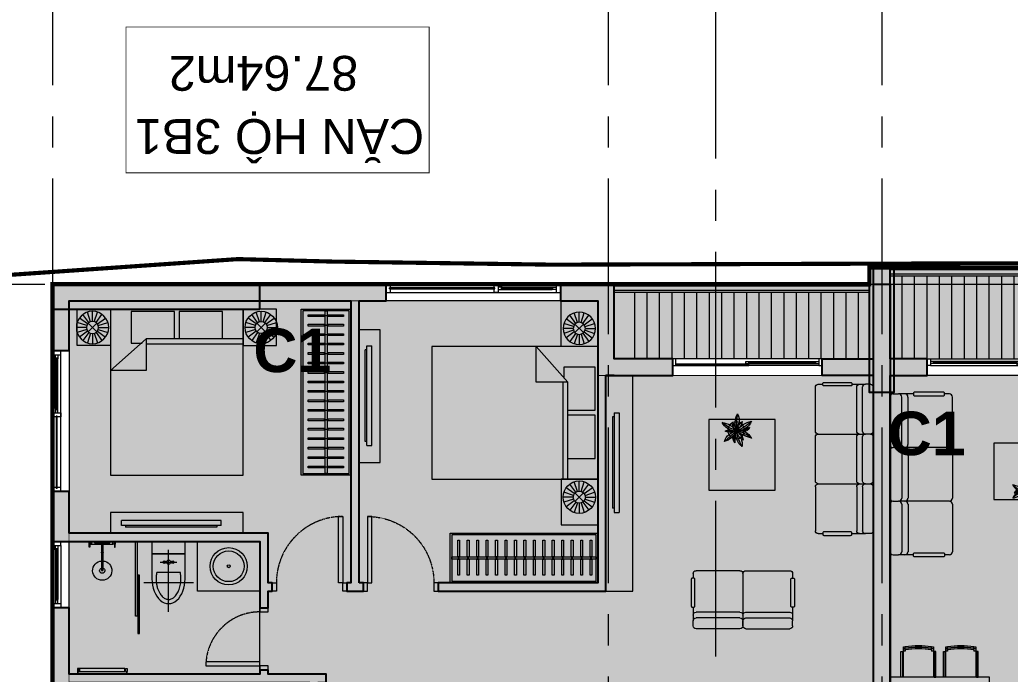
# Model space of a CAD drawing. Header units: millimetres. Extents: x -100356 to 314685, y 446 to 1273965.
# Drawn here: x 31847 to 43790, y 829868 to 837754 of the extents above; entities that cross this region are included whole.
import ezdxf
from ezdxf.enums import TextEntityAlignment as Align

# ---------------------------------------------------------------- set-up
doc = ezdxf.new("R2010")
doc.units = ezdxf.units.MM
for name, pattern in [('A2 - dp$0$HIDDEN', [0.375, 0.25, -0.125]), ('CENTER', [2, 1.25, -0.25, 0.25, -0.25]), ('Dash', [6, 3, -3]), ('DASHED2', [0.375, 0.25, -0.125]), ('gf$0$CENTER2', [28.575, 19.05, -3.175, 3.175, -3.175]), ('gf$0$Kume - Grid Line', [10.5, 6, -1.25, 2, -1.25])]:
    doc.linetypes.add(name, pattern=pattern)
for name, color, linetype, lineweight in [('$0$TUONG 2', 2, 'Continuous', 35), ('20180330-Ascent Plaza-TP-Ban ve so bo$0$KÍNH', 150, 'Continuous', 9), ('@ color hatch', 7, 'Continuous', 13), ('A.Concrete', 7, 'Continuous', 25), ('A1 - dp$0$A.Door', 4, 'Continuous', 13), ('A1 - dp$0$A.HACH 250', 250, 'Continuous', 5), ('A1 - dp$0$CUA', 5, 'Continuous', 9), ('A1 - dp$0$FURNITURE', 8, 'Continuous', 5), ('A1 - dp$0$KHCUA', 3, 'Continuous', 13), ('A1 - dp$0$TUONG 2', 2, 'Continuous', 25), ('A2 - dp$0$A.Door', 4, 'Continuous', 13), ('A2 - dp$0$A.HACH 250', 250, 'Continuous', 5), ('A2 - dp$0$CUA', 5, 'Continuous', 9), ('A2 - dp$0$FURNITURE', 8, 'Continuous', 5), ('A2 - dp$0$KHCUA', 3, 'Continuous', 13), ('A2 - dp$0$TUONG 2', 2, 'Continuous', 25), ('gf$0$A.Axis', 251, 'gf$0$CENTER2', 13), ('GJ', 1, 'Continuous', 13), ('Hatch-wall', 251, 'Continuous', 5), ('LC.HA', 250, 'Continuous', 9), ('LGI', 250, 'CENTER', 9), ('luoicot', 30, 'Continuous', 13), ('TEXT', 6, 'Continuous', 20), ('Text 35', 250, 'Continuous', 15)]:
    doc.layers.add(name, color=color, linetype=linetype, lineweight=lineweight)
doc.layers.add('STR', color=7, linetype='Continuous')
doc.styles.add('A1 - dp$0$GHICHU-C', font='Font - TrueType - Arial.ttf', dxfattribs={"width": 0.7})
doc.styles.add('A2 - dp$0$GHICHU-C', font='Font - TrueType - Arial.ttf', dxfattribs={"width": 0.7})
doc.styles.add('ARIAL', font='Font - TrueType - Arial Bold.ttf')
doc.styles.add('arial_eng', font='ARIALNI.TTF')
doc.styles.add('VnArial', font='Font - TrueType - Arial.ttf')

# ---------------------------------------------------------------- blocks, each defined once
blk = doc.blocks.new('A1 - dp$0$1012')
for p, q in [((397, 192), (13, 192)), ((13, 192), (13, 169)), ((52, 169), (13, 169)), ((36, 169), (36, 192)), ((52, 169), (67, 169)), ((67, 169), (67, 192)), ((397, 222), (71, 222)), ((71, 222), (71, 202)), ((71, 202), (397, 202)), ((397, 202), (397, 222)), ((397, -192), (397, 192)), ((52, -169), (13, -169)), ((13, -169), (13, -192)), ((13, -192), (397, -192)), ((36, -192), (36, -169)), ((52, -169), (67, -169)), ((67, -192), (67, -169)), ((71, -202), (397, -202)), ((71, -222), (71, -202)), ((397, -222), (71, -222)), ((397, -202), (397, -222))]:
    blk.add_line(p, q)
at = {"extrusion": (0, 0, -1)}
for centre, major_axis, start_param, end_param in [((1073, 0), (759, 759), 3.768877, 4.085105), ((1073, 0), (748, 748), 3.766561, 4.087421), ((1094, 0), (759, 759), 3.768877, 4.085105), ((1094, 0), (748, 748), 3.766561, 4.087421)]:
    blk.add_ellipse(centre, major_axis=major_axis, ratio=1, start_param=start_param, end_param=end_param, dxfattribs=at)
blk = doc.blocks.new('A1 - dp$0$ban an 4ng')
at = {"layer": 'A1 - dp$0$FURNITURE'}
blk.add_lwpolyline([(1200, 0), (0, 0), (0, -850), (1200, -850)], close=True, dxfattribs=at)
at = {"layer": 'A1 - dp$0$FURNITURE', "extrusion": (2.97971e-18, -2.13827e-28, -1), "xscale": 0.9444444444444446, "yscale": 0.9444444444444446, "zscale": -0.9444444444444446, "rotation": 270.0000000020186}
for p in [(-342, 375), (-853, 375)]:
    blk.add_blockref('A1 - dp$0$1012', p, dxfattribs=at)
at = {"layer": 'A1 - dp$0$FURNITURE', "xscale": 0.9444444444444446, "yscale": 0.9444444444444446, "zscale": 0.9444444444444446, "rotation": 90}
for p in [(342, -1225), (853, -1225)]:
    blk.add_blockref('A1 - dp$0$1012', p, dxfattribs=at)
blk = doc.blocks.new('A1 - dp$0$sofa')
for p, q in [((0, -571), (0, 0)), ((38, 38), (104, 38)), ((282, 38), (104, 38)), ((141, -571), (141, 0)), ((217, -571), (217, 0)), ((716, 38), (658, 38)), ((754, -571), (754, 0)), ((0, -1217), (0, -646)), ((716, -608), (38, -608)), ((141, -646), (141, -1217)), ((217, -646), (217, -1217)), ((754, -646), (754, -1217)), ((0, -1292), (0, -1863)), ((38, -1255), (104, -1255)), ((716, -1255), (104, -1255)), ((141, -1292), (141, -1863)), ((217, -1292), (217, -1863)), ((754, -1292), (754, -1863)), ((38, -1901), (104, -1901)), ((282, -1901), (104, -1901)), ((716, -1901), (658, -1901))]:
    blk.add_line(p, q)
for points in [[(644, 61), (296, 61, 0.414214), (282, 47), (282, 28, 0.414214), (296, 14), (644, 14, 0.414214), (658, 28), (658, 47, 0.414214)], [(644, -1924), (296, -1924, -0.414214), (282, -1910), (282, -1891, -0.414214), (296, -1877), (644, -1877, -0.414214), (658, -1891), (658, -1910, -0.414214)]]:
    blk.add_lwpolyline(points, format="xyb", close=True)
blk.add_lwpolyline([(1890, -555), (1250, -555), (1250, -1235), (1890, -1235)], close=True)
blk.add_circle((1627, -1130), 80.6)
for centre, radius, start, end in [((38, 0), 37.7, 90, 180), ((104, 0), 37.7, 0, 90), ((179, 0), 37.7, 0, 90), ((716, 0), 37.7, 0, 90), ((38, -571), 37.7, 180, 270), ((104, -571), 37.7, 270, 0), ((179, -571), 37.7, 270, 0), ((716, -571), 37.7, 270, 0), ((38, -646), 37.7, 90, 180), ((104, -646), 37.7, 0, 90), ((179, -646), 37.7, 0, 90), ((716, -646), 37.7, 0, 90), ((1589, -1013), 116, 199.4342, 287.4357), ((1402, -1395), 347, 51.5416, 77.1764), ((1657, -878), 252, 226.1483, 260.3711), ((1675, -1022), 118, 186.5073, 242.3609), ((1500, -1141), 121, 8.5552, 61.3289), ((1835, -910), 304, 204.7599, 224.6473), ((1477, -1093), 150, 346.3603, 52.9474), ((1796, -981), 228, 178.2222, 197.8583), ((1223, -1180), 401, 8.0959, 30.7226), ((1582, -967), 167, 284.1284, 340.1468), ((1353, -1031), 283, 345.0604, 4.0737), ((2072, -1493), 575, 125.4464, 140.7382), ((1772, -1170), 150, 102.2423, 161.7321), ((1521, -1059), 124, 335.9893, 22.84), ((1594, -1056), 62.7, 334.5276, 48.0163), ((1623, -1280), 157, 94.4073, 156.4431), ((1435, -996), 226, 281.2486, 323.9899), ((1735, -1455), 348, 109.6318, 136.9416), ((1544, -1172), 49.4, 77.3557, 164.3532), ((1570, -1231), 102, 81.6389, 135.6255), ((1786, -1860), 758, 106.3355, 112.415), ((1549, -1147), 69.2, 281.4267, 10.9877), ((1247, -1065), 350, 334.6853, 342.4501), ((1508, -1124), 107, 301.9055, 355.1859), ((1044, -1193), 576, 350.24, 6.1148), ((1462, -1204), 173, 330.2411, 25.809), ((1771, -1215), 176, 150.7697, 151.9367), ((1796, -981), 228, 219.15, 261.389), ((1891, -1027), 289, 200.5138, 216.0242), ((1504, -1496), 388, 48.5745, 72.3842), ((1669, -1151), 48.5, 222.8374, 256.9786), ((1623, -1280), 157, 28.0484, 84.6491), ((1727, -2147), 1024, 89.91, 94.502), ((1609, -1189), 50.1, 349.1166, 38.9556), ((1686, -1227), 114, 66.7315, 107.3971), ((1675, -1004), 130, 272.4374, 295.2956), ((38, -1217), 37.7, 180, 270), ((38, -1292), 37.7, 90, 180), ((104, -1217), 37.7, 270, 0), ((104, -1292), 37.7, 0, 90), ((179, -1217), 37.7, 270, 0), ((179, -1292), 37.7, 0, 90), ((716, -1217), 37.7, 270, 0), ((716, -1292), 37.7, 0, 90), ((1771, -1215), 176, 174.3326, 205.2804), ((38, -1863), 37.7, 180, 270), ((104, -1863), 37.7, 270, 0), ((179, -1863), 37.7, 270, 0), ((716, -1863), 37.7, 270, 0)]:
    blk.add_arc(centre, radius, start, end)
blk = doc.blocks.new('*U239')
for p, q in [((50, 0), (1538, 0)), ((100, 0), (100, -30)), ((1488, 0), (1488, -30)), ((1538, 0), (1538, -30)), ((50, -30), (1538, -30)), ((1488, -35), (1488, -65)), ((1488, -35), (2975, -35)), ((1488, -65), (2975, -65)), ((1538, -35), (1538, -65)), ((2925, -35), (2925, -65))]:
    blk.add_line(p, q)
at = {"color": 8}
for p, q in [((100, -15), (1488, -15)), ((1538, -50), (2925, -50))]:
    blk.add_line(p, q, dxfattribs=at)
for points in [[(0, 0), (50, 0), (50, -110), (0, -110)], [(2975, 0), (3025, 0), (3025, -110), (2975, -110)]]:
    blk.add_lwpolyline(points, close=True)
for points in [[(2975, 0), (50, 0)], [(2975, -110), (50, -110)]]:
    blk.add_lwpolyline(points)
at = {"layer": 'A1 - dp$0$KHCUA', "style": 'A1 - dp$0$GHICHU-C', "flags": 1}
for tag, p in [('TEN_CUA', (450, -184)), ('KICH_THUOC', (450, -300)), ('QUI_CACH', (450, -421))]:
    blk.add_attdef(tag, text='', height=50, dxfattribs=at).set_placement(p, align=Align.MIDDLE)
blk = doc.blocks.new('*U41')
at = {"layer": 'A1 - dp$0$FURNITURE'}
for p, q in [((0, 100), (3000, 100)), ((0, 75), (3000, 75)), ((0, 25), (3000, 25)), ((0, 0), (3000, 0))]:
    blk.add_line(p, q, dxfattribs=at)
blk = doc.blocks.new('2B1')
at = {"layer": '@ color hatch'}
h = blk.add_hatch(color=151, dxfattribs=at)
h.dxf.hatch_style = 1
h.paths.add_polyline_path([(150, 8700), (3100, 8700), (3100, 9800), (150, 9800)])
h.paths.add_polyline_path([(3300, 9600), (3300, 8500), (150, 8500), (150, 8300), (100, 8300), (100, 2500), (200, 2500), (200, 1050), (600, 1050), (600, 150), (7500, 150), (7500, 2500), (7600, 2500), (7600, 3550), (6500, 3550), (6500, 5600), (6100, 5600), (6100, 6400), (6400, 6400), (6400, 9600), (6300, 9600), (6300, 9600)])
h.paths.add_polyline_path([(7650, 3650), (6600, 3650), (6600, 6900), (7650, 6900)])
at = {"layer": 'A1 - dp$0$A.HACH 250'}
h = blk.add_hatch(dxfattribs=at)
h.set_pattern_fill('_USER', color=256, scale=150, angle=270, pattern_type=0)
h.set_pattern_definition([(270, (228487.5, -51770.26), (150, -3e-14), [])])
h.paths.add_polyline_path([(3100, 8700), (3100, 9700), (99, 9700), (100, 8700)])
at = {"layer": 'Hatch-wall', "ltscale": 0.5}
h = blk.add_hatch(color=256, dxfattribs=at)
h.dxf.hatch_style = 1
h.paths.add_polyline_path([(1800, 1900), (1700, 1900), (1700, 150), (600, 150), (600, 1050), (100, 1050), (100, 2850), (1700, 2850), (1700, 2650), (1800, 2650), (1800, 2950), (100, 2950), (100, 8500), (550, 8500), (550, 8700), (100, 8700), (100, 9800), (-100, 9800), (-100, 0), (1850, 0), (1850, 150), (1800, 150)])
h.paths.add_polyline_path([(100, 150), (100, 950), (500, 950), (500, 150)], flags=16)
at = {"layer": '@ color hatch', "color": 7, "linetype": 'Dash', "ltscale": 10, "const_width": 10}
for points in [[(150, 8700), (3100, 8700), (3100, 9800), (150, 9800)], [(3300, 9600), (3300, 8500), (150, 8500), (150, 8300), (100, 8300), (100, 2500), (200, 2500), (200, 1050), (600, 1050), (600, 150), (7500, 150), (7500, 2500), (7600, 2500), (7600, 3550), (6500, 3550), (6500, 5600), (6100, 5600), (6100, 6400), (6400, 6400), (6400, 8300), (6300, 8300), (6300, 9600)]]:
    blk.add_lwpolyline(points, close=True, dxfattribs=at)
at = {"layer": 'A1 - dp$0$CUA'}
blk.add_lwpolyline([(2750, 8500), (550, 8500)], dxfattribs=at)
at = {"layer": 'A1 - dp$0$TUONG 2', "ltscale": 0.5}
blk.add_lwpolyline([(-100, 0), (1850, 0), (1850, 150), (1800, 150), (1800, 1900), (1700, 1900), (1700, 150), (600, 150), (600, 1050), (100, 1050), (100, 2850), (1700, 2850), (1700, 2650), (1800, 2650), (1800, 2950), (100, 2950), (100, 8500), (550, 8500), (550, 8700), (100, 8700), (100, 9800), (0, 9800)], dxfattribs=at)
at = {"layer": 'A1 - dp$0$TUONG 2', "ltscale": 0.5, "elevation": 0}
blk.add_lwpolyline([(-100, 0), (-100, 9800), (0, 9800)], dxfattribs=at)
at = {"layer": 'A1 - dp$0$A.Door', "xscale": 0.7272727265428539, "yscale": 0.7272727265428539, "zscale": 0.7272727265428539, "rotation": 180}
blk.add_blockref('*U239', (2750, 8620), dxfattribs=at)
at = {"layer": 'A1 - dp$0$FURNITURE'}
for name, p in [('A1 - dp$0$sofa', (100, 8239, 0)), ('A1 - dp$0$ban an 4ng', (100, 4865))]:
    blk.add_blockref(name, p, dxfattribs=at)
at = {"layer": 'A1 - dp$0$TUONG 2'}
blk.add_blockref('*U41', (100, 9700), dxfattribs=at)
at = {"layer": 'A1 - dp$0$FURNITURE', "style": 'arial_eng'}
blk.add_attdef('AC', text='', height=300, dxfattribs=at).set_placement((7131, 6569, 0), align=Align.MIDDLE)
blk = doc.blocks.new('SITE')
at = {"layer": 'GJ', "color": 2, "linetype": 'DASHED2', "ltscale": 200, "const_width": 50, "elevation": 0}
blk.add_lwpolyline([(-42929, 10453), (-42964, 14461), (-42978, 21429), (-50432, 21463), (-51659, 22285), (-51640, 22872), (-51581, 23937), (-51499, 28076), (-51496, 29824), (-50725, 29994), (-51513, 40959), (-52452, 41020), (-52589, 42419), (-48449, 42705), (-47306, 42675), (-44664, 42638), (-38719, 42656), (-35209, 42660), (-34096, 42671), (-29879, 42740), (-25970, 42804)], dxfattribs=at)
blk = doc.blocks.new('X-GRID')
at = {"layer": 'LGI', "ltscale": 1500}
for p, q in [((-8000, 49486.8), (-8000, -7272.6)), ((-10000, -7272.6), (-10000, 20900)), ((-6700, -7272.6), (-6700, 20900)), ((0, -7272.6), (0, 20900)), ((5008.8, 0), (-57318.6, 0))]:
    blk.add_line(p, q, dxfattribs=at)
blk = doc.blocks.new('A$C60262ED2')
at = {"layer": 'LC.HA'}
h = blk.add_hatch(color=256, dxfattribs=at)
h.dxf.hatch_style = 1
h.paths.add_polyline_path([(17559, 51684), (17259, 51684), (17259, 50184), (17559, 50184)])
h = blk.add_hatch(color=256, dxfattribs=at)
h.dxf.hatch_style = 1
h.paths.add_polyline_path([(9909, 51184), (9909, 51484), (7409, 51484), (7409, 51184)])
at = {"layer": 'STR', "ltscale": 1000, "elevation": 0}
for points in [[(17559, 51684), (17259, 51684), (17259, 50184), (17559, 50184)], [(9909, 51184), (9909, 51484), (7409, 51484), (7409, 51184)]]:
    blk.add_lwpolyline(points, close=True, dxfattribs=at)
at = {"rotation": 180}
blk.add_blockref('X-GRID', (7409, 51484, 0), dxfattribs=at)
at = {"layer": 'Text 35', "ltscale": 1000, "style": 'ARIAL'}
for p in [(9833, 50424, 0), (17483, 49423, 0)]:
    blk.add_text('C1', height=525, dxfattribs=at).set_placement(p)
blk = doc.blocks.new('column')
at = {"layer": 'luoicot', "ltscale": 0.5}
blk.add_blockref('A$C60262ED2', (-47109, -40384, 0), dxfattribs=at)
blk = doc.blocks.new('*U74')
for p, q in [((50, 0), (1263, 0)), ((100, 0), (100, -30)), ((1213, 0), (1213, -30)), ((1263, 0), (1263, -30)), ((50, -30), (1263, -30)), ((1213, -35), (1213, -65)), ((1213, -35), (2425, -35)), ((1213, -65), (2425, -65)), ((1263, -35), (1263, -65)), ((2375, -35), (2375, -65))]:
    blk.add_line(p, q)
at = {"color": 8}
for p, q in [((100, -15), (1213, -15)), ((1263, -50), (2375, -50))]:
    blk.add_line(p, q, dxfattribs=at)
for points in [[(0, 0), (50, 0), (50, -110), (0, -110)], [(2425, 0), (2475, 0), (2475, -110), (2425, -110)]]:
    blk.add_lwpolyline(points, close=True)
for points in [[(2425, 0), (50, 0)], [(2425, -110), (50, -110)]]:
    blk.add_lwpolyline(points)
at = {"layer": 'A2 - dp$0$KHCUA', "style": 'A2 - dp$0$GHICHU-C', "flags": 1}
for tag, p in [('TEN_CUA', (450, -184)), ('KICH_THUOC', (450, -300)), ('QUI_CACH', (450, -421))]:
    blk.add_attdef(tag, text='', height=50, dxfattribs=at).set_placement(p, align=Align.MIDDLE)
blk = doc.blocks.new('*U277')
at = {"layer": 'A2 - dp$0$FURNITURE'}
for p, q in [((0, 100), (3075, 100)), ((0, 75), (3075, 75)), ((0, 25), (3075, 25)), ((0, 0), (3075, 0))]:
    blk.add_line(p, q, dxfattribs=at)
blk = doc.blocks.new('A2 - dp$0$A$C6FE626A3')
at = {"layer": 'A2 - dp$0$FURNITURE'}
for p, q in [((-90, 606), (-150, 606)), ((-150, -594), (-150, 606)), ((-90, -594), (-90, 606)), ((-90, 557), (-70, 557)), ((-70, -545), (-70, 557)), ((-90, -594), (-150, -594)), ((-90, -545), (-70, -545))]:
    blk.add_line(p, q, dxfattribs=at)
blk = doc.blocks.new('*U70')
at = {"layer": 'A2 - dp$0$FURNITURE'}
for points in [[(0, 600), (0, 0), (1777, 0), (1777, 600)], [(1757, 580), (1757, 20), (20, 20), (20, 580)]]:
    blk.add_lwpolyline(points, close=True, dxfattribs=at)
at = {"layer": 'A2 - dp$0$FURNITURE', "ltscale": 6}
for points in [[(91, 313), (91, 515), (69, 515), (69, 313)], [(205, 313), (205, 515), (183, 515), (183, 313)], [(319, 313), (319, 515), (297, 515), (297, 313)], [(433, 313), (433, 515), (411, 515), (411, 313)], [(547, 313), (547, 515), (525, 515), (525, 313)], [(661, 313), (661, 515), (639, 515), (639, 313)], [(775, 313), (775, 515), (753, 515), (753, 313)], [(889, 313), (889, 515), (867, 515), (867, 313)], [(1003, 313), (1003, 515), (981, 515), (981, 313)], [(1117, 313), (1117, 515), (1095, 515), (1095, 313)], [(1231, 313), (1231, 515), (1209, 515), (1209, 313)], [(1345, 313), (1345, 515), (1323, 515), (1323, 313)], [(1459, 313), (1459, 515), (1437, 515), (1437, 313)], [(1573, 313), (1573, 515), (1551, 515), (1551, 313)], [(1687, 313), (1687, 515), (1665, 515), (1665, 313)], [(69, 287), (69, 92), (91, 92), (91, 287)], [(183, 287), (183, 92), (205, 92), (205, 287)], [(297, 287), (297, 92), (319, 92), (319, 287)], [(411, 287), (411, 92), (433, 92), (433, 287)], [(525, 287), (525, 92), (547, 92), (547, 287)], [(639, 287), (639, 92), (661, 92), (661, 287)], [(753, 287), (753, 92), (775, 92), (775, 287)], [(867, 287), (867, 92), (889, 92), (889, 287)], [(981, 287), (981, 92), (1003, 92), (1003, 287)], [(1095, 287), (1095, 92), (1117, 92), (1117, 287)], [(1209, 287), (1209, 92), (1231, 92), (1231, 287)], [(1323, 287), (1323, 92), (1345, 92), (1345, 287)], [(1437, 287), (1437, 92), (1459, 92), (1459, 287)], [(1551, 287), (1551, 92), (1573, 92), (1573, 287)], [(1665, 287), (1665, 92), (1687, 92), (1687, 287)]]:
    blk.add_lwpolyline(points, dxfattribs=at)
for points in [[(1757, 287), (1757, 313), (20, 313), (20, 287)], [(83, 319), (78, 319), (78, 280), (83, 280)], [(197, 319), (192, 319), (192, 280), (197, 280)], [(311, 319), (306, 319), (306, 280), (311, 280)], [(425, 319), (420, 319), (420, 280), (425, 280)], [(539, 319), (534, 319), (534, 280), (539, 280)], [(653, 319), (648, 319), (648, 280), (653, 280)], [(767, 319), (762, 319), (762, 280), (767, 280)], [(881, 319), (876, 319), (876, 280), (881, 280)], [(995, 319), (990, 319), (990, 280), (995, 280)], [(1109, 319), (1104, 319), (1104, 280), (1109, 280)], [(1223, 319), (1218, 319), (1218, 280), (1223, 280)], [(1337, 319), (1332, 319), (1332, 280), (1337, 280)], [(1451, 319), (1446, 319), (1446, 280), (1451, 280)], [(1565, 319), (1560, 319), (1560, 280), (1565, 280)], [(1679, 319), (1674, 319), (1674, 280), (1679, 280)]]:
    blk.add_lwpolyline(points, close=True, dxfattribs=at)
blk = doc.blocks.new('A2 - dp$0$Bed 1600')
at = {"linetype": 'Continuous'}
for p, q in [((2, -80), (2, 0)), ((2, 0), (66, 0)), ((66, 0), (66, -80)), ((12, -1.2), (32.8, -1.2)), ((12, -14.4), (12, -1.2)), ((32.8, -1.2), (32.8, -14.4)), ((35.2, -1.2), (56, -1.2)), ((35.2, -14.4), (35.2, -1.2)), ((56, -1.2), (56, -16.4)), ((2, -14.4), (48.8, -14.4)), ((48.8, -16.8), (2, -16.8)), ((66, -29.6), (48.8, -14.4)), ((48.8, -14.4), (48.8, -29.6)), ((56, -16.4), (50.8, -16.4)), ((48.8, -29.6), (66, -29.6)), ((66, -80), (2, -80))]:
    blk.add_line(p, q, dxfattribs=at)
blk = doc.blocks.new('*U71')
at = {"layer": 'A2 - dp$0$FURNITURE'}
for points in [[(0, 600), (0, 0), (2000, 0), (2000, 600)], [(1980, 580), (1980, 20), (20, 20), (20, 580)]]:
    blk.add_lwpolyline(points, close=True, dxfattribs=at)
at = {"layer": 'A2 - dp$0$FURNITURE', "ltscale": 6}
for points in [[(91, 313), (91, 515), (69, 515), (69, 313)], [(205, 313), (205, 515), (183, 515), (183, 313)], [(319, 313), (319, 515), (297, 515), (297, 313)], [(433, 313), (433, 515), (411, 515), (411, 313)], [(547, 313), (547, 515), (525, 515), (525, 313)], [(661, 313), (661, 515), (639, 515), (639, 313)], [(775, 313), (775, 515), (753, 515), (753, 313)], [(889, 313), (889, 515), (867, 515), (867, 313)], [(1003, 313), (1003, 515), (981, 515), (981, 313)], [(1117, 313), (1117, 515), (1095, 515), (1095, 313)], [(1231, 313), (1231, 515), (1209, 515), (1209, 313)], [(1345, 313), (1345, 515), (1323, 515), (1323, 313)], [(1459, 313), (1459, 515), (1437, 515), (1437, 313)], [(1573, 313), (1573, 515), (1551, 515), (1551, 313)], [(1687, 313), (1687, 515), (1665, 515), (1665, 313)], [(1801, 313), (1801, 515), (1779, 515), (1779, 313)], [(1915, 313), (1915, 515), (1893, 515), (1893, 313)], [(69, 287), (69, 92), (91, 92), (91, 287)], [(183, 287), (183, 92), (205, 92), (205, 287)], [(297, 287), (297, 92), (319, 92), (319, 287)], [(411, 287), (411, 92), (433, 92), (433, 287)], [(525, 287), (525, 92), (547, 92), (547, 287)], [(639, 287), (639, 92), (661, 92), (661, 287)], [(753, 287), (753, 92), (775, 92), (775, 287)], [(867, 287), (867, 92), (889, 92), (889, 287)], [(981, 287), (981, 92), (1003, 92), (1003, 287)], [(1095, 287), (1095, 92), (1117, 92), (1117, 287)], [(1209, 287), (1209, 92), (1231, 92), (1231, 287)], [(1323, 287), (1323, 92), (1345, 92), (1345, 287)], [(1437, 287), (1437, 92), (1459, 92), (1459, 287)], [(1551, 287), (1551, 92), (1573, 92), (1573, 287)], [(1665, 287), (1665, 92), (1687, 92), (1687, 287)], [(1779, 287), (1779, 92), (1801, 92), (1801, 287)], [(1893, 287), (1893, 92), (1915, 92), (1915, 287)]]:
    blk.add_lwpolyline(points, dxfattribs=at)
for points in [[(1980, 287), (1980, 313), (20, 313), (20, 287)], [(83, 319), (78, 319), (78, 280), (83, 280)], [(197, 319), (192, 319), (192, 280), (197, 280)], [(311, 319), (306, 319), (306, 280), (311, 280)], [(425, 319), (420, 319), (420, 280), (425, 280)], [(539, 319), (534, 319), (534, 280), (539, 280)], [(653, 319), (648, 319), (648, 280), (653, 280)], [(767, 319), (762, 319), (762, 280), (767, 280)], [(881, 319), (876, 319), (876, 280), (881, 280)], [(995, 319), (990, 319), (990, 280), (995, 280)], [(1109, 319), (1104, 319), (1104, 280), (1109, 280)], [(1223, 319), (1218, 319), (1218, 280), (1223, 280)], [(1337, 319), (1332, 319), (1332, 280), (1337, 280)], [(1451, 319), (1446, 319), (1446, 280), (1451, 280)], [(1565, 319), (1560, 319), (1560, 280), (1565, 280)], [(1679, 319), (1674, 319), (1674, 280), (1679, 280)], [(1793, 319), (1788, 319), (1788, 280), (1793, 280)], [(1907, 319), (1902, 319), (1902, 280), (1907, 280)]]:
    blk.add_lwpolyline(points, close=True, dxfattribs=at)
blk = doc.blocks.new('A2 - dp$0$A$C4168242D')
at = {"layer": 'A2 - dp$0$FURNITURE'}
for points in [[(300, 750), (300, 0)], [(0, 400), (600, 400)], [(100, 350), (100, 50), (500, 50), (500, 350)], [(157, 276), (443, 276)], [(400, 150), (200, 150)]]:
    blk.add_lwpolyline(points, dxfattribs=at)
for centre, radius in [((250, 150), 15), ((300, 150), 25), ((350, 150), 15)]:
    blk.add_circle(centre, radius, dxfattribs=at)
blk.add_ellipse((300, 350), major_axis=(0, 300), ratio=0.666667, start_param=4.712389, end_param=7.853982, dxfattribs=at)
blk.add_open_spline([(443, 276), (444, 283), (446, 291), (449, 313), (450, 328), (450, 356), (450, 370), (447, 399), (445, 413), (440, 440), (437, 453), (428, 478), (424, 490), (413, 512), (408, 522), (396, 540), (391, 547), (380, 560), (374, 566), (363, 576), (357, 580), (346, 588), (340, 591), (328, 595), (323, 597), (311, 599), (306, 600), (295, 600), (289, 600), (278, 597), (273, 596), (261, 591), (255, 588), (244, 581), (238, 577), (226, 567), (221, 561), (210, 548), (204, 541), (194, 525), (189, 517), (180, 499), (176, 489), (169, 469), (165, 459), (160, 437), (157, 426), (153, 404), (152, 392), (150, 369), (150, 357), (150, 333), (151, 321), (153, 298), (155, 287), (157, 276)], degree=3, knots=[4.428595, 4.428595, 4.428595, 4.428595, 4.521718, 4.521718, 4.681946, 4.681946, 4.842175, 4.842175, 5.002403, 5.002403, 5.162632, 5.162632, 5.32286, 5.32286, 5.483089, 5.483089, 5.615862, 5.615862, 5.748636, 5.748636, 5.88141, 5.88141, 6.014184, 6.014184, 6.146958, 6.146958, 6.279732, 6.279732, 6.412506, 6.412506, 6.545279, 6.545279, 6.678053, 6.678053, 6.810827, 6.810827, 6.943601, 6.943601, 7.076375, 7.076375, 7.209149, 7.209149, 7.341922, 7.341922, 7.474696, 7.474696, 7.60747, 7.60747, 7.740244, 7.740244, 7.873018, 7.873018, 8.005792, 8.005792, 8.137776, 8.137776, 8.137776, 8.137776], dxfattribs=at)
blk = doc.blocks.new('A2 - dp$0$A$C722D3D91')
at = {"layer": 'A2 - dp$0$FURNITURE', "ltscale": 0.07}
for radius in [225, 185, 17]:
    blk.add_circle((0, 0), radius, dxfattribs=at)
blk = doc.blocks.new('*U72')
for points in [[(-700, 100), (-750, 100), (-750, 0), (-700, 0)], [(-50, 0), (-100, 0), (-100, -650), (-50, -650)], [(0, 100), (-50, 100), (-50, 0), (0, 0)]]:
    blk.add_lwpolyline(points, close=True)
at = {"linetype": 'A2 - dp$0$HIDDEN'}
blk.add_arc((-50, 0), 650, 180, 270, dxfattribs=at)
blk = doc.blocks.new('*U73')
at = {"layer": 'A2 - dp$0$FURNITURE'}
for p, q in [((550, 0), (0, 0)), ((0, 0), (0, -439)), ((550, -439), (550, 0)), ((158, -179), (60, -108)), ((174, -163), (103, -65)), ((195, -153), (157, -37)), ((217, -149), (217, -27)), ((240, -153), (278, -37)), ((260, -163), (332, -65)), ((277, -179), (375, -108)), ((144, -222), (22, -222)), ((148, -200), (32, -162)), ((166, -171), (269, -274)), ((269, -171), (166, -274)), ((287, -200), (403, -162)), ((291, -222), (412, -222)), ((148, -245), (32, -283)), ((158, -265), (60, -337)), ((174, -282), (103, -380)), ((195, -292), (157, -408)), ((217, -296), (217, -418)), ((217, -296), (217, -418)), ((240, -292), (278, -408)), ((260, -282), (332, -380)), ((277, -265), (375, -337)), ((287, -245), (403, -283)), ((0, -439), (550, -439))]:
    blk.add_line(p, q, dxfattribs=at)
for radius in [195, 73.2]:
    blk.add_circle((217, -222), radius, dxfattribs=at)
blk = doc.blocks.new('*U75')
for points in [[(0, 100), (50, 100), (50, 0), (0, 0)], [(50, 0), (100, 0), (100, -800), (50, -800)], [(850, 100), (900, 100), (900, 0), (850, 0)]]:
    blk.add_lwpolyline(points, close=True)
at = {"linetype": 'A2 - dp$0$HIDDEN'}
blk.add_arc((50, 0), 800, 270, 0, dxfattribs=at)
blk = doc.blocks.new('A2 - dp$0$A$C4E823157')
at = {"layer": 'A2 - dp$0$FURNITURE'}
for p, q in [((-600, 20), (-600, 80)), ((-600, 80), (600, 80)), ((-600, 20), (600, 20)), ((-551, 20), (-551, 0)), ((-551, 0), (551, 0)), ((551, 20), (551, 0)), ((600, 20), (600, 80))]:
    blk.add_line(p, q, dxfattribs=at)
blk = doc.blocks.new('*U275')
at = {"layer": 'A2 - dp$0$FURNITURE'}
for p, q in [((400, 0), (0, 0)), ((0, 0), (0, -439)), ((400, -439), (400, 0)), ((158, -179), (60, -108)), ((174, -163), (103, -65)), ((195, -153), (157, -37)), ((217, -149), (217, -27)), ((240, -153), (278, -37)), ((260, -163), (332, -65)), ((277, -179), (375, -108)), ((144, -222), (22, -222)), ((148, -200), (32, -162)), ((166, -171), (269, -274)), ((269, -171), (166, -274)), ((287, -200), (403, -162)), ((291, -222), (412, -222)), ((148, -245), (32, -283)), ((158, -265), (60, -337)), ((174, -282), (103, -380)), ((195, -292), (157, -408)), ((217, -296), (217, -418)), ((217, -296), (217, -418)), ((240, -292), (278, -408)), ((260, -282), (332, -380)), ((277, -265), (375, -337)), ((287, -245), (403, -283)), ((0, -439), (400, -439))]:
    blk.add_line(p, q, dxfattribs=at)
for radius in [195, 73.2]:
    blk.add_circle((217, -222), radius, dxfattribs=at)
blk = doc.blocks.new('*U65')
at = {"layer": 'A2 - dp$0$FURNITURE'}
for p, q in [((550, 0), (0, 0)), ((0, 0), (0, -439)), ((550, -439), (550, 0)), ((158, -179), (60, -108)), ((174, -163), (103, -65)), ((195, -153), (157, -37)), ((217, -149), (217, -27)), ((240, -153), (278, -37)), ((260, -163), (332, -65)), ((277, -179), (375, -108)), ((144, -222), (22, -222)), ((148, -200), (32, -162)), ((166, -171), (269, -274)), ((269, -171), (166, -274)), ((287, -200), (403, -162)), ((291, -222), (412, -222)), ((148, -245), (32, -283)), ((158, -265), (60, -337)), ((174, -282), (103, -380)), ((195, -292), (157, -408)), ((217, -296), (217, -418)), ((217, -296), (217, -418)), ((240, -292), (278, -408)), ((260, -282), (332, -380)), ((277, -265), (375, -337)), ((287, -245), (403, -283)), ((0, -439), (550, -439))]:
    blk.add_line(p, q, dxfattribs=at)
for radius in [195, 73.2]:
    blk.add_circle((217, -222), radius, dxfattribs=at)
blk = doc.blocks.new('*U66')
at = {"layer": 'A2 - dp$0$A.Door', "ltscale": 0.5}
for p, q in [((750, 100), (50, 100)), ((50, 0), (750, 0)), ((100, 65), (700, 65)), ((100, 35), (700, 35)), ((800, 0), (800, 100))]:
    blk.add_line(p, q, dxfattribs=at)
for points in [[(50, 100), (50, 0), (0, 0), (0, 100)], [(750, 100), (750, 0), (800, 0), (800, 100)]]:
    blk.add_lwpolyline(points, close=True, dxfattribs=at)
for points in [[(100, 55), (100, 65), (50, 65), (50, 35), (100, 35), (100, 45), (90, 45), (90, 55), (100, 55)], [(700, 55), (700, 65), (750, 65), (750, 35), (700, 35), (700, 45), (710, 45), (710, 55), (700, 55)]]:
    blk.add_lwpolyline(points, dxfattribs=at)
at = {"layer": 'A2 - dp$0$A.HACH 250', "ltscale": 0.5}
blk.add_lwpolyline([(90, 45), (710, 45), (710, 55), (90, 55)], close=True, dxfattribs=at)
blk = doc.blocks.new('*U68')
at = {"layer": 'A2 - dp$0$A.Door', "ltscale": 0.5}
for p, q in [((1400, 65), (2000, 65)), ((1400, 35), (2000, 35))]:
    blk.add_line(p, q, dxfattribs=at)
for points in [[(400, 0), (2100, 0), (2100, 100), (400, 100)], [(2050, 100), (2050, 0), (2100, 0), (2100, 100)]]:
    blk.add_lwpolyline(points, close=True, dxfattribs=at)
for points in [[(450, 55), (450, 100), (400, 100), (400, 0), (450, 0), (450, 45), (440, 45), (440, 55), (450, 55)], [(1300, 55), (1300, 100), (1350, 100), (1350, 0), (1300, 0), (1300, 45), (1310, 45), (1310, 55), (1300, 55)], [(1400, 55), (1400, 65), (1350, 65), (1350, 35), (1400, 35), (1400, 45), (1390, 45), (1390, 55), (1400, 55)], [(2000, 55), (2000, 65), (2050, 65), (2050, 35), (2000, 35), (2000, 45), (2010, 45), (2010, 55), (2000, 55)]]:
    blk.add_lwpolyline(points, dxfattribs=at)
at = {"layer": 'A2 - dp$0$A.HACH 250', "ltscale": 0.5}
for points in [[(440, 45), (1310, 45), (1310, 55), (440, 55)], [(1390, 45), (2010, 45), (2010, 55), (1390, 55)]]:
    blk.add_lwpolyline(points, close=True, dxfattribs=at)
blk = doc.blocks.new('*U69')
at = {"layer": 'A2 - dp$0$A.Door', "ltscale": 0.5}
for p, q in [((1400, 65), (2000, 65)), ((1400, 35), (2000, 35))]:
    blk.add_line(p, q, dxfattribs=at)
for points in [[(0, 0), (2100, 0), (2100, 100), (0, 100)], [(2050, 100), (2050, 0), (2100, 0), (2100, 100)]]:
    blk.add_lwpolyline(points, close=True, dxfattribs=at)
for points in [[(50, 55), (50, 100), (0, 100), (0, 0), (50, 0), (50, 45), (40, 45), (40, 55), (50, 55)], [(1300, 55), (1300, 100), (1350, 100), (1350, 0), (1300, 0), (1300, 45), (1310, 45), (1310, 55), (1300, 55)], [(1400, 55), (1400, 65), (1350, 65), (1350, 35), (1400, 35), (1400, 45), (1390, 45), (1390, 55), (1400, 55)], [(2000, 55), (2000, 65), (2050, 65), (2050, 35), (2000, 35), (2000, 45), (2010, 45), (2010, 55), (2000, 55)]]:
    blk.add_lwpolyline(points, dxfattribs=at)
at = {"layer": 'A2 - dp$0$A.HACH 250', "ltscale": 0.5}
for points in [[(40, 45), (1310, 45), (1310, 55), (40, 55)], [(1390, 45), (2010, 45), (2010, 55), (1390, 55)]]:
    blk.add_lwpolyline(points, close=True, dxfattribs=at)
blk = doc.blocks.new('A1 - dp$0$A$C588A0D6B')
for p, q in [((-122, -38), (123, -38)), ((-122, -59), (-122, -38)), ((123, -59), (-122, -59)), ((-11, -64), (-11, -211)), ((9, -65), (9, -211)), ((123, -38), (123, -59)), ((9, -211), (-11, -211)), ((9, -220), (-11, -220)), ((-11, -220), (-11, -507)), ((9, -220), (9, -507)), ((9, -507), (-11, -507))]:
    blk.add_line(p, q)
for points in [[(-178, -37), (-208, -37), (-208, -82), (-178, -82)], [(-208, -37), (-197, -37), (-197, -129), (-208, -129)], [(179, -37), (208, -37), (208, -82), (179, -82)], [(208, -37), (198, -37), (198, -129), (208, -129)]]:
    blk.add_lwpolyline(points, close=True)
blk.add_lwpolyline([(-11, -82), (-171, -82), (-171, -38), (172, -38), (172, -82), (9, -82)])
for centre, radius, start, end in [((0, 431), 505, 255.9943, 268.6524), ((0, 0), 65.5, 243.6552, 296.3448), ((0, 431), 505, 271.0236, 284.0057), ((-8, -215), 5.39, 127.2582, 232.7418), ((6, -215), 5.39, 307.2582, 52.7418), ((-1, -507), 155, 93.8501, 86.1499), ((-1, -507), 43, 104.0595, 75.9405)]:
    blk.add_arc(centre, radius, start, end)
blk = doc.blocks.new('A1 - dp$0$A$C487079A1')
for points in [[(34, 589), (34, 600), (0, 600), (0, 589)], [(68, 578), (68, 600), (34, 600), (34, 578)], [(34, 0), (34, 11), (0, 11), (0, 0)], [(68, 22), (68, 0), (34, 0), (34, 22)]]:
    blk.add_lwpolyline(points, close=True)
blk.add_lwpolyline([(34, 147), (34, 27), (67, 27), (67, 573), (34, 573), (34, 147)])
blk = doc.blocks.new('*U274')
at = {"layer": 'A2 - dp$0$FURNITURE'}
for p, q in [((400, 0), (0, 0)), ((0, 0), (0, -439)), ((400, -439), (400, 0)), ((158, -179), (60, -108)), ((174, -163), (103, -65)), ((195, -153), (157, -37)), ((217, -149), (217, -27)), ((240, -153), (278, -37)), ((260, -163), (332, -65)), ((277, -179), (375, -108)), ((144, -222), (22, -222)), ((148, -200), (32, -162)), ((166, -171), (269, -274)), ((269, -171), (166, -274)), ((287, -200), (403, -162)), ((291, -222), (412, -222)), ((148, -245), (32, -283)), ((158, -265), (60, -337)), ((174, -282), (103, -380)), ((195, -292), (157, -408)), ((217, -296), (217, -418)), ((217, -296), (217, -418)), ((240, -292), (278, -408)), ((260, -282), (332, -380)), ((277, -265), (375, -337)), ((287, -245), (403, -283)), ((0, -439), (400, -439))]:
    blk.add_line(p, q, dxfattribs=at)
for radius in [195, 73.2]:
    blk.add_circle((217, -222), radius, dxfattribs=at)
blk = doc.blocks.new('3B1')
at = {"layer": '@ color hatch', "ltscale": 0.5}
h = blk.add_hatch(color=51, dxfattribs=at)
h.dxf.hatch_style = 1
h.paths.add_polyline_path([(9800, 300), (9800, 9300), (7500, 9300), (7500, 9400), (6300, 9400), (6300, 9400), (3425, 9400), (3425, 8500), (150, 8500), (150, 8300), (100, 8300), (100, 2500), (200, 2500), (200, 150), (3325, 150), (3325, 1800), (5700, 1800), (5700, 200), (7500, 200), (7500, 300)])
h.paths.add_polyline_path([(9100, 3200), (9100, 2700), (9800, 2700), (9800, 3200)])
h.paths.add_polyline_path([(3425, 1600), (5500, 1600), (5500, 0), (3425, 0)])
h.paths.add_polyline_path([(3225, 8700), (150, 8700), (150, 9600), (3225, 9600)])
at = {"layer": 'A2 - dp$0$A.HACH 250'}
h = blk.add_hatch(dxfattribs=at)
h.set_pattern_fill('_USER', color=256, scale=150, angle=270, pattern_type=0)
h.set_pattern_definition([(270, (228487.5, -52070.19), (150, -3e-14), [])])
h.paths.add_polyline_path([(3100, 8700), (3100, 9500), (150, 9500), (150, 8700)])
at = {"layer": 'Hatch-wall', "ltscale": 0.5}
h = blk.add_hatch(color=256, dxfattribs=at)
h.dxf.hatch_style = 1
h.paths.add_polyline_path([(3325, 6000), (3325, 8500), (2520, 8500), (2520, 8700), (3225, 8700), (3225, 9600), (3875, 9600), (3875, 9400), (3425, 9400), (3425, 6000), (5350, 6000), (5350, 5900), (3325, 5900)])
h.paths.add_polyline_path([(100, 150), (100, 8500), (720, 8500), (720, 8700), (100, 8700), (100, 9600), (-100, 9600), (-100, 0), (1400, 0), (1400, 150)])
h.paths.add_polyline_path([(3325, 150), (3325, 1700), (3000, 1700), (3000, 1800), (4125, 1800), (4125, 1600), (3525, 1600), (3525, 0), (3425, 0), (2700, 0), (2700, 150)])
h.paths.add_polyline_path([(5700, 4800), (5700, 200), (9800, 200), (9800, 500), (10000, 500), (10000, 0), (5500, 0), (5500, 1600), (4925, 1600), (4925, 1800), (5600, 1800), (5600, 4800), (5000, 4800), (5000, 4900), (5800, 4900), (5800, 4800)])
h.paths.add_polyline_path([(6900, 3200), (6900, 3300), (6800, 3300), (6800, 3100), (9800, 3100), (9800, 2600), (10000, 2600), (10000, 3400), (9800, 3400), (9800, 3200)])
h.paths.add_polyline_path([(10000, 6500), (7500, 6500), (7500, 5700), (7400, 5700), (7400, 5900), (7350, 5900), (7350, 6000), (7400, 6000), (7400, 6600), (9800, 6600), (9800, 7100), (10000, 7100)])
h.paths.add_polyline_path([(6300, 6000), (6300, 9400), (5975, 9400), (5975, 9600), (6400, 9600), (6400, 9600), (10000, 9600), (10000, 8800), (9800, 8800), (9800, 9400), (6400, 9400), (6400, 6000), (6450, 6000), (6450, 5900), (6250, 5900), (6250, 6000)])
h.paths.add_polyline_path([(6900, 4050), (6900, 4800), (7300, 4800), (9800, 4800), (9800, 4100), (10000, 4100), (10000, 5700), (9800, 5700), (9800, 4900), (7500, 4900), (7500, 4950), (7400, 4950), (7400, 4900), (6700, 4900), (6700, 4800), (6800, 4800), (6800, 4050)])
h.paths.add_polyline_path([(6900, 4800), (7200, 4800), (7200, 4800), (6900, 4800)], flags=16)
h = blk.add_hatch(color=256, dxfattribs=at)
h.dxf.hatch_style = 1
h.paths.add_polyline_path([(3325, 6000), (3325, 8500), (2520, 8500), (2520, 8700), (3225, 8700), (3225, 9600), (3875, 9600), (3875, 9400), (3425, 9400), (3425, 6000), (5350, 6000), (5350, 5900), (3325, 5900)])
at = {"layer": '@ color hatch', "color": 250, "linetype": 'Dash', "ltscale": 10, "const_width": 10, "elevation": 0}
blk.add_lwpolyline([(3225, 8700), (150, 8700), (150, 9600), (3225, 9600)], close=True, dxfattribs=at)
at = {"layer": '@ color hatch', "color": 7, "linetype": 'Dash', "ltscale": 10, "const_width": 10, "elevation": 0}
blk.add_lwpolyline([(3225, 9600), (150, 9600), (150, 8700), (3225, 8700)], close=True, dxfattribs=at)
at = {"layer": '@ color hatch', "color": 7, "linetype": 'Dash', "ltscale": 10, "const_width": 10}
blk.add_lwpolyline([(9800, 300), (9800, 2700), (9100, 2700), (9100, 3200), (9800, 3200), (9800, 9300), (7500, 9300), (7500, 9400), (6300, 9400), (6300, 9400), (3425, 9400), (3425, 8500), (150, 8500), (150, 8300), (100, 8300), (100, 2500), (200, 2500), (200, 150), (3325, 150), (3325, 1800), (5700, 1800), (5700, 200), (7500, 200), (7500, 300)], close=True, dxfattribs=at)
at = {"layer": 'A1 - dp$0$FURNITURE'}
for p, q in [((135, 8394), (196, 8394)), ((361, 8394), (196, 8394)), ((765, 8394), (711, 8394)), ((100, 7829), (100, 8359)), ((231, 7829), (231, 8359)), ((301, 7829), (301, 8359)), ((800, 7829), (800, 8359)), ((135, 7794), (196, 7794)), ((765, 7794), (196, 7794)), ((100, 7759), (100, 7229)), ((231, 7229), (231, 7759)), ((301, 7229), (301, 7759)), ((800, 7229), (800, 7759)), ((765, 7194), (135, 7194)), ((100, 7159), (100, 6629)), ((231, 7159), (231, 6629)), ((301, 7159), (301, 6629)), ((800, 7159), (800, 6629)), ((135, 6594), (196, 6594)), ((361, 6594), (196, 6594)), ((765, 6594), (711, 6594)), ((1074, 6112), (1074, 6058)), ((1639, 6147), (1109, 6147)), ((1674, 6112), (1674, 5482)), ((1674, 6112), (1674, 5543)), ((1709, 6147), (2239, 6147)), ((2274, 6112), (2274, 6058)), ((1074, 5708), (1074, 5543)), ((1639, 5648), (1109, 5648)), ((1709, 5648), (2239, 5648)), ((2274, 5708), (2274, 5543)), ((1074, 5482), (1074, 5543)), ((1639, 5578), (1109, 5578)), ((1674, 5482), (1674, 5543)), ((1709, 5578), (2239, 5578)), ((2274, 5482), (2274, 5543)), ((1639, 5447), (1109, 5447)), ((1709, 5447), (2239, 5447))]:
    blk.add_line(p, q, dxfattribs=at)
for points in [[(6050, 9050), (6300, 9050), (6300, 7450), (6050, 7450)], [(3325, 8500), (3325, 5900), (3000, 5900), (3000, 8500)], [(2086, 7119), (1286, 7119), (1286, 7969), (2086, 7969)], [(7500, 6500), (7500, 5900), (8250, 5900), (8250, 6500)], [(8800, 6350), (8400, 6350), (8400, 6500), (8800, 6500)]]:
    blk.add_lwpolyline(points, close=True, dxfattribs=at)
for points in [[(698, 8416), (375, 8416, 0.414214), (361, 8403), (361, 8386, 0.414214), (375, 8373), (698, 8373, 0.414214), (711, 8386), (711, 8403, 0.414214)], [(698, 6573), (375, 6573, -0.414214), (361, 6586), (361, 6603, -0.414214), (375, 6616), (698, 6616, -0.414214), (711, 6603), (711, 6586, -0.414214)], [(1052, 6045), (1052, 5721, 0.414214), (1065, 5708), (1083, 5708, 0.414214), (1096, 5721), (1096, 6045, 0.414214), (1083, 6058), (1065, 6058, 0.414214)], [(2296, 6045), (2296, 5721, -0.414214), (2283, 5708), (2265, 5708, -0.414214), (2252, 5721), (2252, 6045, -0.414214), (2265, 6058), (2283, 6058, -0.414214)]]:
    blk.add_lwpolyline(points, format="xyb", close=True, dxfattribs=at)
at = {"layer": 'A1 - dp$0$FURNITURE', "elevation": 0}
blk.add_lwpolyline([(9300, 6850), (9300, 6600), (7700, 6600), (7700, 6850)], close=True, dxfattribs=at)
at = {"layer": 'A1 - dp$0$FURNITURE'}
blk.add_circle((1756, 7838), 101, dxfattribs=at)
for centre, radius, start, end in [((135, 8359), 35, 90, 180), ((196, 8359), 35, 0, 90), ((266, 8359), 35, 0, 90), ((765, 8359), 35, 0, 90), ((1937, 7944), 220, 154.7196, 185.6674), ((1028, 7917), 719, 353.8852, 9.76), ((1551, 7930), 216, 334.191, 29.7589), ((1517, 7671), 282, 36.0102, 78.7514), ((1752, 8026), 197, 203.5569, 265.5928), ((1892, 8244), 435, 223.0584, 250.3682), ((1660, 7859), 86.5, 349.0123, 78.5733), ((1282, 7757), 437, 17.5499, 25.3147), ((1609, 7830), 134, 4.8141, 58.0945), ((1968, 7651), 286, 98.611, 140.85), ((2087, 7710), 361, 143.9758, 159.4862), ((1603, 8296), 485, 287.6158, 311.4256), ((1810, 7864), 60.6, 103.0214, 137.1627), ((1752, 8026), 197, 275.3509, 331.9516), ((1735, 7911), 62.6, 321.0444, 10.8834), ((135, 7829), 35, 180, 270), ((135, 7759), 35, 90, 180), ((196, 7829), 35, 270, 0), ((196, 7759), 35, 0, 90), ((266, 7829), 35, 270, 0), ((266, 7759), 35, 0, 90), ((765, 7829), 35, 270, 0), ((765, 7759), 35, 0, 90), ((1709, 7691), 145, 72.5643, 160.5658), ((1476, 8169), 433, 282.8237, 308.4584), ((1795, 7522), 314, 99.6289, 133.8517), ((1685, 7964), 128, 224.3745, 278.3611), ((1955, 8750), 947, 247.585, 253.6645), ((1653, 7890), 61.8, 195.6468, 282.6443), ((1817, 7703), 148, 117.6391, 173.4927), ((1598, 7852), 151, 298.6711, 351.4448), ((2017, 7563), 380, 135.3527, 155.2401), ((1570, 7792), 188, 307.0526, 13.6398), ((1252, 7900), 502, 329.2774, 351.9041), ((1937, 7944), 220, 208.0633, 209.2303), ((1701, 7634), 209, 19.8532, 75.8716), ((2313, 8292), 719, 219.2619, 234.5537), ((1415, 7714), 354, 355.9263, 14.9396), ((1938, 7889), 188, 198.2679, 257.7577), ((1624, 7749), 156, 337.1601, 24.0107), ((1715, 7746), 78.4, 311.9837, 25.4724), ((1883, 9109), 1281, 265.498, 270.09), ((1831, 7959), 142, 252.6029, 293.2685), ((1817, 7681), 163, 64.7044, 87.5627), ((1968, 7651), 286, 162.1417, 181.7779), ((135, 7229), 35, 180, 270), ((135, 7159), 35, 90, 180), ((196, 7229), 35, 270, 0), ((196, 7159), 35, 0, 90), ((266, 7229), 35, 270, 0), ((266, 7159), 35, 0, 90), ((765, 7229), 35, 270, 0), ((765, 7159), 35, 0, 90), ((135, 6629), 35, 180, 270), ((196, 6629), 35, 270, 0), ((266, 6629), 35, 270, 0), ((765, 6629), 35, 270, 0), ((1109, 6112), 35, 90, 180), ((1639, 6112), 35, 0, 90), ((1709, 6112), 35, 90, 180), ((2239, 6112), 35, 0, 90), ((1109, 5613), 35, 90, 180), ((1639, 5613), 35, 0, 90), ((1709, 5613), 35, 90, 180), ((2239, 5613), 35, 0, 90), ((1109, 5543), 35, 90, 180), ((1639, 5543), 35, 0, 90), ((1709, 5543), 35, 90, 180), ((2239, 5543), 35, 0, 90), ((1109, 5482), 35, 180, 270), ((1639, 5482), 35, 270, 0), ((1709, 5482), 35, 180, 270), ((2239, 5482), 35, 270, 0)]:
    blk.add_arc(centre, radius, start, end, dxfattribs=at)
at = {"layer": 'A2 - dp$0$CUA'}
for p, q in [((3875, 9400, 0), (5975, 9400, 0)), ((7000, 9400, 0), (7600, 9400, 0)), ((9800, 8800, 0), (9800, 7100, 0)), ((9800, 5700), (9800, 6500)), ((7500, 4950), (7500, 5700))]:
    blk.add_line(p, q, dxfattribs=at)
blk.add_lwpolyline([(9000, 5600), (9000, 6500), (8980, 6500), (8980, 5600)], close=True, dxfattribs=at)
at = {"layer": 'A2 - dp$0$CUA', "elevation": 0}
blk.add_lwpolyline([(8950, 5392), (8950, 6092), (8970, 6092), (8970, 5392)], close=True, dxfattribs=at)
at = {"layer": 'A2 - dp$0$TUONG 2', "ltscale": 0.5, "elevation": 0}
for points in [[(100, 150), (100, 8500), (720, 8500), (720, 8700), (100, 8700), (100, 9600), (-100, 9600), (-100, 0), (1400, 0), (1400, 150), (100, 150)], [(3325, 6000), (3325, 8500), (2520, 8500), (2520, 8700), (3225, 8700), (3225, 9600), (3875, 9600), (3875, 9400), (3425, 9400), (3425, 6000), (5350, 6000), (5350, 5900), (3325, 5900), (3325, 6000)], [(3225, 8500), (3225, 8500), (3325, 8500)]]:
    blk.add_lwpolyline(points, dxfattribs=at)
blk.add_lwpolyline([(6300, 6000), (6300, 9400), (5975, 9400), (5975, 9600), (6400, 9600), (6400, 9600), (10000, 9600), (10000, 8800), (9800, 8800), (9800, 9400), (6400, 9400), (6400, 6000), (6450, 6000), (6450, 5900), (6250, 5900), (6250, 6000)], close=True, dxfattribs=at)
at = {"layer": 'A2 - dp$0$TUONG 2', "ltscale": 0.5}
for points in [[(3425, 8800), (3425, 8800), (3425, 6000)], [(10000, 6500), (7500, 6500), (7500, 5700), (7400, 5700), (7400, 5900), (7350, 5900), (7350, 6000), (7400, 6000), (7400, 6600), (9800, 6600), (9800, 7100), (10000, 7100), (10000, 6500)], [(9800, 6500), (9800, 6500)], [(6800, 4800), (6700, 4800), (6700, 4900), (7400, 4900), (7400, 4950), (7500, 4950), (7500, 4900), (9800, 4900), (9800, 5700), (10000, 5700), (10000, 4100), (9800, 4100), (9800, 4800), (6900, 4800), (6900, 4200), (6900, 4200), (6900, 4050), (6800, 4050), (6800, 4800)]]:
    blk.add_lwpolyline(points, dxfattribs=at)
at = {"layer": 'A1 - dp$0$FURNITURE'}
for name, p, rotation in [('*U73', (3425, 8850, 0), 90), ('*U71', (6400, 9300, 0), 270), ('A2 - dp$0$A$C6FE626A3', (8561, 6600), 270)]:
    blk.add_blockref(name, p, dxfattribs=dict(at, rotation=rotation))
at = {"layer": 'A1 - dp$0$FURNITURE', "xscale": -1}
blk.add_blockref('*U275', (7700, 9300, 0), dxfattribs=at)
at = {"layer": 'A1 - dp$0$FURNITURE', "xscale": 24.99999062500353, "yscale": 24.99999062500353, "zscale": 24.99999062500353}
blk.add_blockref('A2 - dp$0$Bed 1600', (7650, 9300, 0), dxfattribs=at)
at = {"layer": 'A1 - dp$0$FURNITURE'}
for name, p in [('*U274', (9300, 9300, 0)), ('A2 - dp$0$A$C6FE626A3', (6300, 8250)), ('*U70', (3425, 6000))]:
    blk.add_blockref(name, p, dxfattribs=at)
at = {"layer": 'A1 - dp$0$FURNITURE', "xscale": 24.99999062500365, "yscale": 24.99999062500365, "zscale": 24.99999062500365, "rotation": 90}
blk.add_blockref('A2 - dp$0$Bed 1600', (3425, 7200), dxfattribs=at)
at = {"layer": 'A1 - dp$0$FURNITURE', "extrusion": (-5.65041e-18, 5.2756e-19, -1), "zscale": -0.9999999999999923, "rotation": 269.9999830603336}
blk.add_blockref('A2 - dp$0$A$C4E823157', (-3245, 7450), dxfattribs=at)
at = {"layer": 'A1 - dp$0$FURNITURE'}
for name, p, xscale, rotation in [('*U65', (3425, 7250), -1, 90), ('A2 - dp$0$A$C722D3D91', (7875, 6200), -1.000000000000002, 269.9999830603322), ('A2 - dp$0$A$C4168242D', (8300, 6400), -1.000000000000003, 179.9999830603322)]:
    blk.add_blockref(name, p, dxfattribs=dict(at, xscale=xscale, rotation=rotation))
at = {"layer": 'A1 - dp$0$FURNITURE', "extrusion": (5.65041e-18, -5.27555e-19, -1), "xscale": -0.7500000000000012, "yscale": 0.7500000000000012, "zscale": -0.7500000000000012, "rotation": 359.9999303536723}
blk.add_blockref('A1 - dp$0$A$C588A0D6B', (-9400, 6528), dxfattribs=at)
at = {"layer": 'A1 - dp$0$FURNITURE', "extrusion": (5.27555e-19, -5.65041e-18, -1), "zscale": -0.9999999999999996, "rotation": 90.00006964632749}
blk.add_blockref('A1 - dp$0$A$C487079A1', (-9099, 4900), dxfattribs=at)
at = {"layer": 'A2 - dp$0$A.Door', "xscale": 0.7272727265428539, "yscale": 0.7272727265428539, "zscale": 0.7272727265428539, "rotation": 180}
blk.add_blockref('*U74', (2520, 8620, 0), dxfattribs=at)
at = {"layer": 'A2 - dp$0$CUA', "rotation": 180}
blk.add_blockref('*U75', (6250, 6000), dxfattribs=at)
at = {"layer": 'A2 - dp$0$CUA'}
for name, p, xscale, rotation in [('*U75', (6450, 6000), -1, 180), ('*U72', (7500, 4950), -1.000000000000004, 90)]:
    blk.add_blockref(name, p, dxfattribs=dict(at, xscale=xscale, rotation=rotation))
at = {"layer": 'A2 - dp$0$TUONG 2'}
blk.add_blockref('*U277', (150, 9500, 0), dxfattribs=at)
at = {"layer": 'A2 - dp$0$TUONG 2', "xscale": -1}
blk.add_blockref('*U69', (5975, 9500, 0), dxfattribs=at)
at = {"layer": 'A2 - dp$0$TUONG 2', "xscale": -1.000000000000001, "rotation": 270}
blk.add_blockref('*U68', (9900, 6700, 0), dxfattribs=at)
at = {"layer": 'A2 - dp$0$TUONG 2', "rotation": 270}
blk.add_blockref('*U66', (9900, 6500), dxfattribs=at)
at = {"color": 1, "ltscale": 0.5, "style": 'arial_eng'}
blk.add_attdef('AC', (4931, 1004, 0), '', height=300, rotation=180, dxfattribs=at)
blk = doc.blocks.new('3B1-b')
at = {"layer": '$0$TUONG 2', "ltscale": 0.5, "xscale": -1}
blk.add_blockref('3B1', (10000, -9600, 0), dxfattribs=at)
blk = doc.blocks.new('gf$0$grid tower-gf')
at = {"layer": 'gf$0$A.Axis', "linetype": 'gf$0$Kume - Grid Line', "lineweight": 9, "ltscale": 100}
blk.add_line((48341.2, -11100.1), (-14918.8, -11100.1), dxfattribs=at)

msp = doc.modelspace()

# ---------------------------------------------------------------- linework, layer by layer
at = {"color": 3, "linetype": 'Dash', "ltscale": 30, "const_width": 50, "elevation": 0}
msp.add_lwpolyline([(57490.9, 815768.4), (47226.2, 815768.4), (46565.9, 815768.4), (43615.9, 815768.4), (43615.9, 815868.4), (42392, 815869.1), (42391.4, 813868.4), (35840.9, 813868.4), (35840.9, 813868.4), (32240.9, 813868.4), (32240.9, 823468.4), (38915.7, 823468.4), (38915.7, 824968.4), (32240.9, 824968.4), (32240.9, 834568.4), (42090.9, 834568.3), (42090.9, 834768.3), (48840.3, 834768.4), (48840.9, 831868.4), (51040.5, 831868.4), (51040.9, 834768.4), (64240.9, 834768.4)], dxfattribs=at)
at = {"layer": 'TEXT', "const_width": 10, "elevation": 0}
msp.add_lwpolyline([(33127.3, 837666.8), (36783.4, 837666.8), (36783.4, 835910.4), (33127.3, 835910.4)], close=True, dxfattribs=at)

# ---------------------------------------------------------------- block references
at = {"layer": '20180330-Ascent Plaza-TP-Ban ve so bo$0$KÍNH', "rotation": 180}
msp.add_blockref('gf$0$grid tower-gf', (74640.7, 823468.2, 0), dxfattribs=at)
at = {"layer": 'A.Concrete'}
msp.add_blockref('column', (71940.7, 823468.3, 0), dxfattribs=at)
at = {"layer": 'A1 - dp$0$TUONG 2'}
for name, p in [('3B1-b', (32240.7, 834568.4, 0)), ('2B1', (42240.8, 824968.4, 0))]:
    msp.add_blockref(name, p, dxfattribs=at)
at = {"layer": 'GJ'}
msp.add_blockref('SITE', (82927, 792165.5, 0), dxfattribs=at)

# ---------------------------------------------------------------- texts
at = {"layer": 'TEXT', "style": 'VnArial'}
for s, p in [('87.64m2', (35926.6, 837319.7, 0)), ('CĂN HỘ 3B1', (36722.4, 836557.8, 0))]:
    msp.add_text(s, height=420, rotation=180, dxfattribs=at).set_placement(p)

doc.saveas('drawing.dxf')
